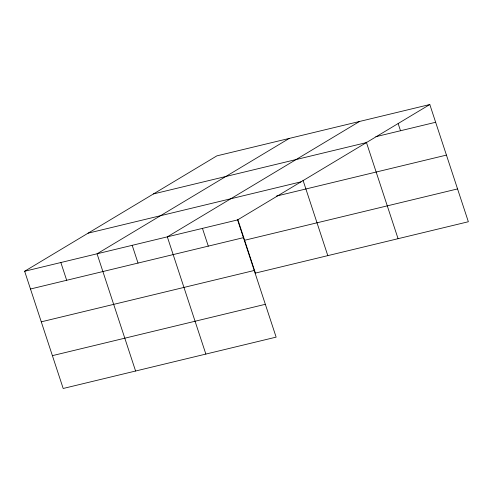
<?xml version="1.0" encoding="UTF-8"?>
<svg xmlns="http://www.w3.org/2000/svg" width="493" height="493" viewBox="0 0 493 493"><rect width="100%" height="100%" fill="white"/><g stroke="black" fill="none" stroke-linecap="round" stroke-linejoin="round"><path stroke-width="0.74" d="M429.81 104.522L237.595 219.909L276.135 337.132L63.19 388.478L24.65 271.255L216.865 155.868L429.81 104.522L468.35 221.745L255.405 273.091L237.755 219.391M289.268 138.41L97.053 253.796L135.593 371.019M359.539 121.463L167.324 236.856L205.864 354.079M375.839 136.69L435.646 122.27M153.434 193.946L366.379 142.6M88.081 233.177L301.026 181.831M276.345 196.109L446.436 155.098M24.65 271.255L237.595 219.909M30.486 289.003L243.425 237.657M244.614 240.264L457.559 188.918M41.276 321.83L254.222 270.484M52.4 355.65L265.339 304.304M398.171 123.638L400.507 130.737M366.33 142.132L398.079 238.692M303.016 180.228L327.808 255.633M202.457 228.382L208.292 246.13M132.186 245.323L138.022 263.071M60.849 262.522L66.684 280.27"/></g></svg>
